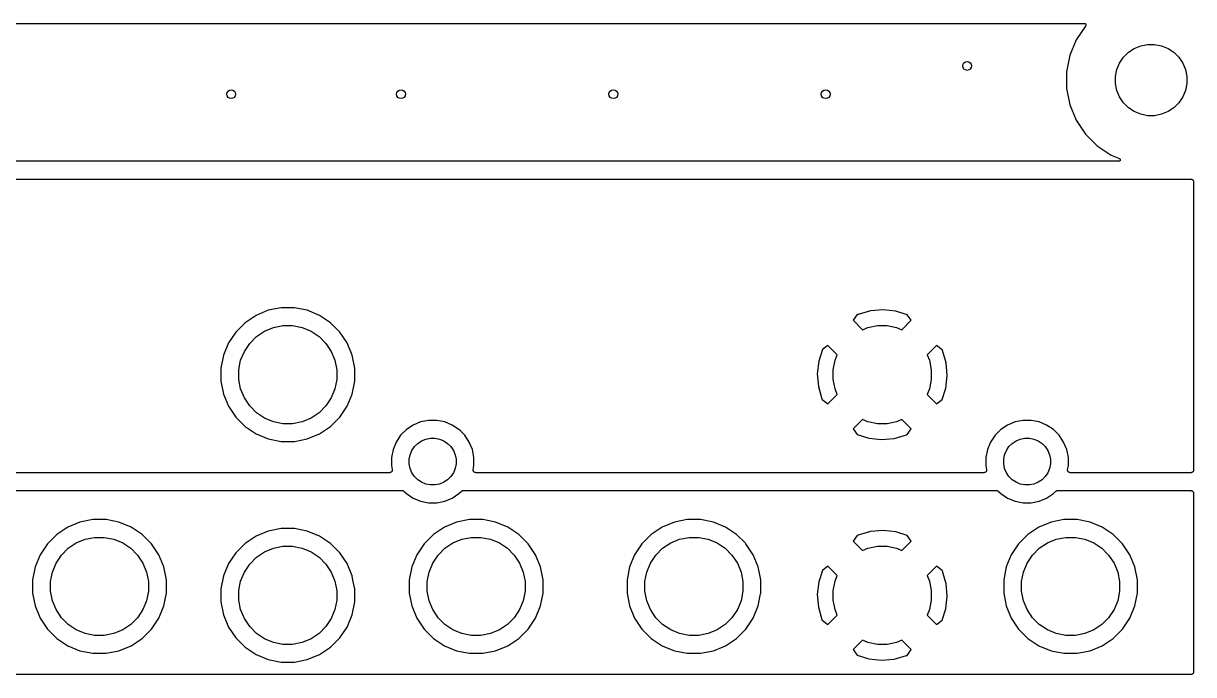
# Model space of a CAD drawing. Extents: x 1 to 139, y -76 to -1.
# Drawn here: x 85.9 to 138.4, y -29.8 to -0.6 of the extents above; entities that cross this region are included whole.
import ezdxf

# ---------------------------------------------------------------- set-up
doc = ezdxf.new("R2010")
doc.units = 0
doc.header["$MEASUREMENT"] = 0
doc.layers.add('BLACK', color=7, linetype='CONTINUOUS')

msp = doc.modelspace()

# ---------------------------------------------------------------- linework, layer by layer
at = {"layer": 'BLACK', "linetype": 'CONTINUOUS'}
for p, q in [((6.16231, -0.635), (133.538, -0.635)), ((133.573, -0.75264), (133.157, -1.37503)), ((133.538, -0.635), (133.538, -0.635)), ((133.538, -0.635), (133.538, -0.635)), ((133.538, -0.635), (133.538, -0.63501)), ((133.538, -0.63501), (133.539, -0.63501)), ((133.539, -0.63501), (133.545, -0.63567)), ((133.545, -0.63567), (133.551, -0.63634)), ((133.551, -0.63634), (133.551, -0.63638)), ((133.551, -0.63638), (133.551, -0.63639)), ((133.551, -0.63639), (133.557, -0.6382)), ((133.557, -0.6382), (133.562, -0.64005)), ((133.562, -0.64005), (133.563, -0.6401)), ((133.563, -0.6401), (133.563, -0.64014)), ((133.563, -0.64014), (133.568, -0.64306)), ((133.568, -0.64306), (133.573, -0.64598)), ((133.573, -0.64598), (133.573, -0.64605)), ((133.573, -0.64605), (133.574, -0.64611)), ((133.583, -0.7434), (133.573, -0.75264)), ((133.574, -0.64611), (133.578, -0.65005)), ((133.578, -0.65005), (133.583, -0.65391)), ((133.583, -0.65391), (133.583, -0.654)), ((133.583, -0.654), (133.583, -0.65407)), ((133.583, -0.65407), (133.587, -0.65885)), ((133.586, -0.73871), (133.583, -0.7434)), ((133.59, -0.73401), (133.586, -0.73871)), ((133.587, -0.65885), (133.591, -0.66354)), ((133.593, -0.72834), (133.59, -0.73382)), ((133.59, -0.73382), (133.59, -0.73391)), ((133.59, -0.73391), (133.59, -0.73401)), ((133.591, -0.66354), (133.591, -0.66364)), ((133.591, -0.66364), (133.591, -0.66373)), ((133.591, -0.66373), (133.594, -0.66921)), ((133.596, -0.72311), (133.593, -0.72834)), ((133.594, -0.66921), (133.596, -0.67451)), ((133.596, -0.67451), (133.597, -0.67461)), ((133.598, -0.71702), (133.596, -0.7229)), ((133.596, -0.7229), (133.596, -0.723)), ((133.596, -0.723), (133.596, -0.72311)), ((133.597, -0.67461), (133.597, -0.67471)), ((133.597, -0.67471), (133.598, -0.68055)), ((133.598, -0.68055), (133.6, -0.68638)), ((133.6, -0.71127), (133.598, -0.71702)), ((133.6, -0.68638), (133.6, -0.6865)), ((133.6, -0.6865), (133.6, -0.6866)), ((133.6, -0.6866), (133.601, -0.69243)), ((133.601, -0.70489), (133.6, -0.71105)), ((133.6, -0.71105), (133.6, -0.71116)), ((133.6, -0.71116), (133.6, -0.71127)), ((133.601, -0.69243), (133.601, -0.69872)), ((133.601, -0.69872), (133.601, -0.69884)), ((133.601, -0.69884), (133.601, -0.69894)), ((133.601, -0.69894), (133.601, -0.70489)), ((133.157, -1.37503), (132.871, -2.06658)), ((136.058, -1.63649), (136.367, -1.575)), ((136.367, -1.575), (136.683, -1.575)), ((136.683, -1.575), (136.992, -1.63649)), ((132.871, -2.06658), (132.725, -2.80073)), ((135.282, -2.15506), (135.505, -1.9322)), ((135.505, -1.9322), (135.767, -1.7571)), ((135.767, -1.7571), (136.058, -1.63649)), ((136.992, -1.63649), (137.283, -1.7571)), ((137.283, -1.7571), (137.545, -1.9322)), ((137.545, -1.9322), (137.768, -2.15506)), ((134.986, -2.7083), (135.107, -2.41712)), ((135.107, -2.41712), (135.282, -2.15506)), ((137.768, -2.15506), (137.943, -2.41712)), ((137.943, -2.41712), (138.064, -2.7083)), ((132.725, -2.80073), (132.725, -3.54927)), ((134.925, -3.01741), (134.986, -2.7083)), ((134.925, -3.33259), (134.925, -3.01741)), ((138.064, -2.7083), (138.125, -3.01741)), ((138.125, -3.01741), (138.125, -3.33259)), ((132.725, -3.54927), (132.871, -4.28342)), ((134.986, -3.6417), (134.925, -3.33259)), ((135.107, -3.93288), (134.986, -3.6417)), ((138.064, -3.6417), (137.943, -3.93288)), ((138.125, -3.33259), (138.064, -3.6417)), ((135.282, -4.19494), (135.107, -3.93288)), ((135.505, -4.4178), (135.282, -4.19494)), ((137.768, -4.19494), (137.545, -4.4178)), ((137.943, -3.93288), (137.768, -4.19494)), ((132.871, -4.28342), (133.157, -4.97497)), ((135.767, -4.5929), (135.505, -4.4178)), ((136.058, -4.71351), (135.767, -4.5929)), ((136.367, -4.775), (136.058, -4.71351)), ((136.992, -4.71351), (136.683, -4.775)), ((137.283, -4.5929), (136.992, -4.71351)), ((137.545, -4.4178), (137.283, -4.5929)), ((133.157, -4.97497), (133.573, -5.59736)), ((136.683, -4.775), (136.367, -4.775)), ((133.573, -5.59736), (134.103, -6.12665)), ((134.103, -6.12665), (134.725, -6.54252)), ((135.076, -6.82), (24.1331, -6.82)), ((134.725, -6.54252), (135.1, -6.69783)), ((135.082, -6.81939), (135.076, -6.82)), ((135.088, -6.81881), (135.082, -6.81939)), ((135.094, -6.81695), (135.088, -6.81879)), ((135.088, -6.81879), (135.088, -6.8188)), ((135.088, -6.8188), (135.088, -6.81881)), ((135.1, -6.81525), (135.094, -6.81695)), ((135.1, -6.69783), (135.101, -6.69813)), ((135.105, -6.81238), (135.1, -6.81521)), ((135.1, -6.81521), (135.1, -6.81523)), ((135.1, -6.81523), (135.1, -6.81525)), ((135.101, -6.69813), (135.101, -6.69813)), ((135.101, -6.69813), (135.101, -6.69814)), ((135.101, -6.69814), (135.101, -6.69818)), ((135.101, -6.69818), (135.106, -6.7012)), ((135.111, -6.80945), (135.105, -6.81238)), ((135.106, -6.7012), (135.112, -6.7041)), ((135.115, -6.80569), (135.111, -6.80939)), ((135.111, -6.80939), (135.111, -6.80941)), ((135.111, -6.80941), (135.111, -6.80945)), ((135.112, -6.7041), (135.112, -6.70414)), ((135.112, -6.70414), (135.112, -6.70417)), ((135.112, -6.70417), (135.116, -6.708)), ((135.12, -6.80164), (135.115, -6.80569)), ((135.116, -6.708), (135.121, -6.71207)), ((135.124, -6.79683), (135.12, -6.80156)), ((135.12, -6.80156), (135.12, -6.80159)), ((135.12, -6.80159), (135.12, -6.80164)), ((135.121, -6.71207), (135.121, -6.71212)), ((135.121, -6.71212), (135.121, -6.71215)), ((135.121, -6.71215), (135.125, -6.71669)), ((135.128, -6.7921), (135.124, -6.79683)), ((135.125, -6.71669), (135.129, -6.72173)), ((135.131, -6.78651), (135.128, -6.79201)), ((135.128, -6.79201), (135.128, -6.79205)), ((135.128, -6.79205), (135.128, -6.7921)), ((135.129, -6.72173), (135.129, -6.72178)), ((135.129, -6.72178), (135.129, -6.72182)), ((135.129, -6.72182), (135.132, -6.72733)), ((135.134, -6.78121), (135.131, -6.78651)), ((135.132, -6.72733), (135.135, -6.73271)), ((135.136, -6.77525), (135.134, -6.78111)), ((135.134, -6.78111), (135.134, -6.78116)), ((135.134, -6.78116), (135.134, -6.78121)), ((135.135, -6.73271), (135.135, -6.73276)), ((135.135, -6.73276), (135.135, -6.73281)), ((135.135, -6.73281), (135.136, -6.73912)), ((135.136, -6.73912), (135.138, -6.7446)), ((135.138, -6.76938), (135.136, -6.77525)), ((135.138, -6.7446), (135.138, -6.74465)), ((135.138, -6.74465), (135.138, -6.74471)), ((135.138, -6.74471), (135.139, -6.75141)), ((135.139, -6.75705), (135.138, -6.76352)), ((135.138, -6.76352), (135.138, -6.76927)), ((135.138, -6.76927), (135.138, -6.76932)), ((135.138, -6.76932), (135.138, -6.76938)), ((135.139, -6.75141), (135.139, -6.75694)), ((135.139, -6.75694), (135.139, -6.75699)), ((135.139, -6.75699), (135.139, -6.75705)), ((24.257, -7.62), (138.303, -7.62)), ((138.303, -7.62), (138.304, -7.62001)), ((138.304, -7.62001), (138.304, -7.62)), ((138.304, -7.62), (138.304, -7.62001)), ((138.304, -7.62001), (138.305, -7.62001)), ((138.305, -7.62001), (138.317, -7.62135)), ((138.317, -7.62135), (138.329, -7.62259)), ((138.329, -7.62259), (138.329, -7.62272)), ((138.329, -7.62272), (138.329, -7.62277)), ((138.329, -7.62277), (138.341, -7.62639)), ((138.341, -7.62639), (138.352, -7.62992)), ((138.352, -7.62992), (138.353, -7.63013)), ((138.353, -7.63013), (138.353, -7.63027)), ((138.353, -7.63027), (138.363, -7.63602)), ((138.363, -7.63602), (138.374, -7.64171)), ((138.374, -7.64171), (138.374, -7.642)), ((138.374, -7.642), (138.375, -7.64221)), ((138.375, -7.64221), (138.384, -7.64988)), ((138.384, -7.64988), (138.393, -7.65751)), ((138.393, -7.65751), (138.393, -7.65786)), ((138.393, -7.65786), (138.394, -7.65814)), ((138.394, -7.65814), (138.401, -7.66745)), ((138.401, -7.66745), (138.409, -7.67672)), ((138.409, -7.67672), (138.409, -7.67711)), ((138.409, -7.67711), (138.409, -7.67746)), ((138.409, -7.67746), (138.415, -7.68805)), ((138.415, -7.68805), (138.42, -7.6986)), ((138.42, -7.6986), (138.421, -7.69903)), ((138.421, -7.69903), (138.421, -7.69942)), ((138.421, -7.69942), (138.424, -7.71086)), ((138.424, -7.71086), (138.428, -7.72233)), ((138.428, -7.72233), (138.428, -7.72278)), ((138.428, -7.72278), (138.428, -7.7232)), ((138.428, -7.7232), (138.429, -7.73509)), ((138.429, -7.73509), (138.43, -7.747)), ((138.43, -7.747), (138.43, -20.663)), ((96.9149, -13.5053), (96.369, -13.7314)), ((97.4945, -13.39), (96.9149, -13.5053)), ((98.0855, -13.39), (97.4945, -13.39)), ((98.6651, -13.5053), (98.0855, -13.39)), ((99.211, -13.7314), (98.6651, -13.5053)), ((123.927, -13.5251), (123.373, -13.6856)), ((124.496, -13.4762), (123.927, -13.5251)), ((125.064, -13.5393), (124.496, -13.4762)), ((125.581, -13.7032), (125.064, -13.5393)), ((95.8776, -14.0597), (95.4597, -14.4776)), ((96.369, -13.7314), (95.8776, -14.0597)), ((99.7024, -14.0597), (99.211, -13.7314)), ((100.12, -14.4776), (99.7024, -14.0597)), ((123.342, -13.6984), (123.155, -13.954)), ((123.155, -13.954), (123.576, -14.3748)), ((123.373, -13.6856), (123.342, -13.6984)), ((125.344, -14.3748), (125.765, -13.954)), ((125.765, -13.954), (125.581, -13.7032)), ((95.4597, -14.4776), (95.1314, -14.969)), ((96.0811, -14.9876), (96.3876, -14.6811)), ((96.3876, -14.6811), (96.7479, -14.4404)), ((96.7479, -14.4404), (97.1483, -14.2745)), ((97.1483, -14.2745), (97.5733, -14.19)), ((97.5733, -14.19), (98.0067, -14.19)), ((98.0067, -14.19), (98.4317, -14.2745)), ((98.4317, -14.2745), (98.8321, -14.4404)), ((98.8321, -14.4404), (99.1924, -14.6811)), ((99.1924, -14.6811), (99.4989, -14.9876)), ((100.449, -14.969), (100.12, -14.4776)), ((123.576, -14.3748), (123.818, -14.2745)), ((123.818, -14.2745), (124.243, -14.19)), ((124.243, -14.19), (124.677, -14.19)), ((124.677, -14.19), (125.102, -14.2745)), ((125.102, -14.2745), (125.344, -14.3748)), ((95.1314, -14.969), (94.9053, -15.5149)), ((95.8404, -15.3479), (96.0811, -14.9876)), ((99.4989, -14.9876), (99.7396, -15.3479)), ((100.675, -15.5149), (100.449, -14.969)), ((122.024, -15.0854), (121.773, -15.2689)), ((122.445, -15.5062), (122.024, -15.0854)), ((126.896, -15.0854), (126.475, -15.5062)), ((127.152, -15.2724), (126.896, -15.0854)), ((94.9053, -15.5149), (94.79, -16.0945)), ((95.59, -16.1733), (95.6745, -15.7483)), ((95.6745, -15.7483), (95.8404, -15.3479)), ((99.7396, -15.3479), (99.9055, -15.7483)), ((99.9055, -15.7483), (99.99, -16.1733)), ((100.79, -16.0945), (100.675, -15.5149)), ((121.773, -15.2689), (121.609, -15.7858)), ((122.26, -16.1733), (122.345, -15.7483)), ((122.345, -15.7483), (122.445, -15.5062)), ((126.475, -15.5062), (126.575, -15.7483)), ((126.575, -15.7483), (126.66, -16.1733)), ((127.164, -15.3034), (127.152, -15.2724)), ((127.325, -15.8573), (127.164, -15.3034)), ((94.79, -16.0945), (94.79, -16.6855)), ((95.59, -16.6067), (95.59, -16.1733)), ((99.99, -16.1733), (99.99, -16.6067)), ((100.79, -16.6855), (100.79, -16.0945)), ((121.609, -15.7858), (121.546, -16.3535)), ((122.26, -16.6067), (122.26, -16.1733)), ((126.66, -16.1733), (126.66, -16.6067)), ((127.374, -16.4265), (127.325, -15.8573)), ((94.79, -16.6855), (94.9053, -17.2651)), ((95.6745, -17.0317), (95.59, -16.6067)), ((99.99, -16.6067), (99.9055, -17.0317)), ((100.675, -17.2651), (100.79, -16.6855)), ((121.546, -16.3535), (121.595, -16.9227)), ((122.345, -17.0317), (122.26, -16.6067)), ((126.66, -16.6067), (126.575, -17.0317)), ((127.311, -16.9942), (127.374, -16.4265)), ((94.9053, -17.2651), (95.1314, -17.811)), ((95.8404, -17.4321), (95.6745, -17.0317)), ((99.9055, -17.0317), (99.7396, -17.4321)), ((100.449, -17.811), (100.675, -17.2651)), ((121.595, -16.9227), (121.756, -17.4766)), ((122.024, -17.6946), (122.445, -17.2738)), ((122.445, -17.2738), (122.345, -17.0317)), ((126.575, -17.0317), (126.475, -17.2738)), ((126.475, -17.2738), (126.896, -17.6946)), ((127.147, -17.5111), (127.311, -16.9942)), ((95.1314, -17.811), (95.4597, -18.3024)), ((96.0811, -17.7924), (95.8404, -17.4321)), ((96.3876, -18.0989), (96.0811, -17.7924)), ((99.4989, -17.7924), (99.1924, -18.0989)), ((99.7396, -17.4321), (99.4989, -17.7924)), ((100.12, -18.3024), (100.449, -17.811)), ((121.756, -17.4766), (121.768, -17.5076)), ((121.768, -17.5076), (122.024, -17.6946)), ((126.896, -17.6946), (127.147, -17.5111)), ((95.4597, -18.3024), (95.8776, -18.7203)), ((96.7479, -18.3396), (96.3876, -18.0989)), ((97.1483, -18.5055), (96.7479, -18.3396)), ((98.8321, -18.3396), (98.4317, -18.5055)), ((99.1924, -18.0989), (98.8321, -18.3396)), ((99.7024, -18.7203), (100.12, -18.3024)), ((95.8776, -18.7203), (96.369, -19.0486)), ((97.5733, -18.59), (97.1483, -18.5055)), ((98.0067, -18.59), (97.5733, -18.59)), ((98.4317, -18.5055), (98.0067, -18.59)), ((99.211, -19.0486), (99.7024, -18.7203)), ((103.111, -18.853), (102.853, -19.1107)), ((103.414, -18.6506), (103.111, -18.853)), ((103.75, -18.5111), (103.414, -18.6506)), ((104.108, -18.44), (103.75, -18.5111)), ((104.472, -18.44), (104.108, -18.44)), ((104.83, -18.5111), (104.472, -18.44)), ((105.166, -18.6506), (104.83, -18.5111)), ((105.469, -18.853), (105.166, -18.6506)), ((105.519, -18.9029), (105.469, -18.853)), ((123.576, -18.4052), (123.155, -18.826)), ((123.155, -18.826), (123.339, -19.0768)), ((123.818, -18.5055), (123.576, -18.4052)), ((124.243, -18.59), (123.818, -18.5055)), ((124.677, -18.59), (124.243, -18.59)), ((125.102, -18.5055), (124.677, -18.59)), ((125.344, -18.4052), (125.102, -18.5055)), ((125.765, -18.826), (125.344, -18.4052)), ((125.578, -19.0816), (125.765, -18.826)), ((129.781, -18.853), (129.523, -19.1107)), ((130.084, -18.6506), (129.781, -18.853)), ((130.42, -18.5111), (130.084, -18.6506)), ((130.778, -18.44), (130.42, -18.5111)), ((131.142, -18.44), (130.778, -18.44)), ((131.5, -18.5111), (131.142, -18.44)), ((131.836, -18.6506), (131.5, -18.5111)), ((132.139, -18.853), (131.836, -18.6506)), ((132.397, -19.1107), (132.139, -18.853)), ((96.369, -19.0486), (96.9149, -19.2747)), ((96.9149, -19.2747), (97.4945, -19.39)), ((97.4945, -19.39), (98.0855, -19.39)), ((98.0855, -19.39), (98.6651, -19.2747)), ((98.6651, -19.2747), (99.211, -19.0486)), ((102.651, -19.4137), (102.511, -19.7504)), ((102.853, -19.1107), (102.651, -19.4137)), ((103.621, -19.4744), (103.793, -19.3595)), ((103.793, -19.3595), (103.984, -19.2803)), ((103.984, -19.2803), (104.187, -19.24)), ((104.187, -19.24), (104.393, -19.24)), ((104.393, -19.24), (104.596, -19.2803)), ((104.596, -19.2803), (104.787, -19.3595)), ((104.787, -19.3595), (104.959, -19.4744)), ((105.519, -18.903), (105.519, -18.9029)), ((105.727, -19.1107), (105.519, -18.903)), ((105.929, -19.4137), (105.727, -19.1107)), ((106.069, -19.7504), (105.929, -19.4137)), ((123.339, -19.0768), (123.856, -19.2407)), ((123.856, -19.2407), (124.424, -19.3038)), ((124.424, -19.3038), (124.993, -19.2549)), ((124.993, -19.2549), (125.547, -19.0944)), ((125.547, -19.0944), (125.578, -19.0816)), ((129.321, -19.4137), (129.181, -19.7504)), ((129.523, -19.1107), (129.321, -19.4137)), ((130.291, -19.4744), (130.463, -19.3595)), ((130.463, -19.3595), (130.654, -19.2803)), ((130.654, -19.2803), (130.857, -19.24)), ((130.857, -19.24), (131.063, -19.24)), ((131.063, -19.24), (131.266, -19.2803)), ((131.266, -19.2803), (131.457, -19.3595)), ((131.457, -19.3595), (131.629, -19.4744)), ((132.599, -19.4137), (132.397, -19.1107)), ((132.739, -19.7504), (132.599, -19.4137)), ((102.511, -19.7504), (102.44, -20.1078)), ((103.28, -19.9837), (103.36, -19.7926)), ((103.36, -19.7926), (103.474, -19.6207)), ((103.474, -19.6207), (103.621, -19.4744)), ((104.959, -19.4744), (105.106, -19.6207)), ((105.106, -19.6207), (105.22, -19.7926)), ((105.22, -19.7926), (105.3, -19.9837)), ((106.14, -20.1078), (106.069, -19.7504)), ((129.181, -19.7504), (129.11, -20.1078)), ((129.95, -19.9837), (130.03, -19.7926)), ((130.03, -19.7926), (130.144, -19.6207)), ((130.144, -19.6207), (130.291, -19.4744)), ((131.629, -19.4744), (131.776, -19.6207)), ((131.776, -19.6207), (131.89, -19.7926)), ((131.89, -19.7926), (131.97, -19.9837)), ((132.81, -20.1078), (132.739, -19.7504)), ((102.44, -20.1078), (102.44, -20.4722)), ((102.44, -20.4722), (102.473, -20.6382)), ((103.24, -20.1866), (103.28, -19.9837)), ((103.24, -20.3934), (103.24, -20.1866)), ((103.28, -20.5963), (103.24, -20.3934)), ((105.3, -19.9837), (105.34, -20.1866)), ((105.34, -20.3934), (105.3, -20.5963)), ((105.34, -20.1866), (105.34, -20.3934)), ((106.107, -20.6382), (106.14, -20.4722)), ((106.14, -20.4722), (106.14, -20.1078)), ((129.11, -20.1078), (129.11, -20.4722)), ((129.11, -20.4722), (129.143, -20.6382)), ((129.91, -20.1866), (129.95, -19.9837)), ((129.91, -20.3934), (129.91, -20.1866)), ((129.95, -20.5963), (129.91, -20.3934)), ((131.97, -19.9837), (132.01, -20.1866)), ((132.01, -20.3934), (131.97, -20.5963)), ((132.01, -20.1866), (132.01, -20.3934)), ((132.777, -20.6382), (132.81, -20.4722)), ((132.81, -20.4722), (132.81, -20.1078)), ((102.348, -20.79), (79.5615, -20.79)), ((102.36, -20.7888), (102.348, -20.79)), ((102.372, -20.7877), (102.36, -20.7888)), ((102.373, -20.7876), (102.372, -20.7877)), ((102.385, -20.7841), (102.373, -20.7876)), ((102.373, -20.7876), (102.373, -20.7876)), ((102.396, -20.7807), (102.385, -20.7841)), ((102.397, -20.7804), (102.396, -20.7805)), ((102.396, -20.7805), (102.396, -20.7807)), ((102.408, -20.7747), (102.397, -20.7804)), ((102.418, -20.7692), (102.408, -20.7747)), ((102.419, -20.7688), (102.418, -20.769)), ((102.418, -20.769), (102.418, -20.7692)), ((102.428, -20.7612), (102.419, -20.7688)), ((102.437, -20.7537), (102.428, -20.7612)), ((102.438, -20.7534), (102.437, -20.7537)), ((102.446, -20.7439), (102.438, -20.7531)), ((102.438, -20.7531), (102.438, -20.7534)), ((102.453, -20.7347), (102.446, -20.7439)), ((102.454, -20.7343), (102.453, -20.7347)), ((102.459, -20.7235), (102.454, -20.734)), ((102.454, -20.734), (102.454, -20.7343)), ((102.465, -20.7129), (102.459, -20.7235)), ((102.466, -20.7122), (102.465, -20.7126)), ((102.465, -20.7126), (102.465, -20.7129)), ((102.469, -20.7008), (102.466, -20.7122)), ((102.473, -20.6893), (102.469, -20.7008)), ((102.473, -20.6382), (102.473, -20.6392)), ((102.473, -20.6392), (102.473, -20.6392)), ((102.473, -20.6392), (102.473, -20.6392)), ((102.473, -20.6392), (102.473, -20.64)), ((102.473, -20.64), (102.474, -20.652)), ((102.474, -20.6766), (102.473, -20.6885)), ((102.473, -20.6885), (102.473, -20.6889)), ((102.473, -20.6889), (102.473, -20.6893)), ((102.474, -20.652), (102.475, -20.6639)), ((102.475, -20.6647), (102.474, -20.6766)), ((102.475, -20.6639), (102.475, -20.6643)), ((102.475, -20.6643), (102.475, -20.6647)), ((103.36, -20.7874), (103.28, -20.5963)), ((103.474, -20.9593), (103.36, -20.7874)), ((103.621, -21.1056), (103.474, -20.9593)), ((105.106, -20.9593), (104.959, -21.1056)), ((105.22, -20.7874), (105.106, -20.9593)), ((105.3, -20.5963), (105.22, -20.7874)), ((106.105, -20.6621), (106.106, -20.6502)), ((106.105, -20.6625), (106.105, -20.6621)), ((106.105, -20.6629), (106.105, -20.6625)), ((106.106, -20.6749), (106.105, -20.6629)), ((106.106, -20.6502), (106.107, -20.6382)), ((106.107, -20.6868), (106.106, -20.6749)), ((106.107, -20.6872), (106.107, -20.6868)), ((106.107, -20.6876), (106.107, -20.6872)), ((106.11, -20.6992), (106.107, -20.6876)), ((106.114, -20.7106), (106.11, -20.6992)), ((106.114, -20.7109), (106.114, -20.7106)), ((106.114, -20.7113), (106.114, -20.7109)), ((106.12, -20.7219), (106.114, -20.7113)), ((106.125, -20.7325), (106.12, -20.7219)), ((106.126, -20.7328), (106.125, -20.7325)), ((106.126, -20.7332), (106.126, -20.7328)), ((106.133, -20.7425), (106.126, -20.7332)), ((106.141, -20.7519), (106.133, -20.7425)), ((106.141, -20.7521), (106.141, -20.7519)), ((106.141, -20.7524), (106.141, -20.7521)), ((106.151, -20.7601), (106.141, -20.7524)), ((106.16, -20.7678), (106.151, -20.7601)), ((106.16, -20.768), (106.16, -20.7678)), ((106.16, -20.7682), (106.16, -20.768)), ((106.171, -20.7739), (106.16, -20.7682)), ((106.182, -20.7797), (106.171, -20.7739)), ((106.182, -20.7798), (106.182, -20.7797)), ((106.182, -20.78), (106.182, -20.7798)), ((106.194, -20.7836), (106.182, -20.78)), ((106.205, -20.7872), (106.194, -20.7836)), ((106.206, -20.7873), (106.205, -20.7872)), ((106.206, -20.7874), (106.206, -20.7873)), ((106.218, -20.7886), (106.206, -20.7874)), ((106.23, -20.79), (106.218, -20.7886)), ((106.231, -20.79), (106.23, -20.79)), ((106.232, -20.79), (106.231, -20.79)), ((106.231, -20.79), (106.231, -20.79)), ((106.231, -20.79), (106.231, -20.79)), ((129.018, -20.79), (106.232, -20.79)), ((129.03, -20.7888), (129.018, -20.79)), ((129.042, -20.7877), (129.03, -20.7888)), ((129.043, -20.7876), (129.042, -20.7877)), ((129.055, -20.7841), (129.043, -20.7876)), ((129.043, -20.7876), (129.043, -20.7876)), ((129.066, -20.7807), (129.055, -20.7841)), ((129.067, -20.7804), (129.066, -20.7805)), ((129.066, -20.7805), (129.066, -20.7807)), ((129.078, -20.7747), (129.067, -20.7804)), ((129.088, -20.7692), (129.078, -20.7747)), ((129.089, -20.7688), (129.088, -20.769)), ((129.088, -20.769), (129.088, -20.7692)), ((129.098, -20.7612), (129.089, -20.7688)), ((129.107, -20.7537), (129.098, -20.7612)), ((129.108, -20.7534), (129.107, -20.7537)), ((129.116, -20.7439), (129.108, -20.7531)), ((129.108, -20.7531), (129.108, -20.7534)), ((129.123, -20.7347), (129.116, -20.7439)), ((129.124, -20.7343), (129.123, -20.7347)), ((129.129, -20.7235), (129.124, -20.734)), ((129.124, -20.734), (129.124, -20.7343)), ((129.135, -20.7129), (129.129, -20.7235)), ((129.136, -20.7122), (129.135, -20.7126)), ((129.135, -20.7126), (129.135, -20.7129)), ((129.139, -20.7008), (129.136, -20.7122)), ((129.143, -20.6893), (129.139, -20.7008)), ((129.143, -20.6382), (129.143, -20.6392)), ((129.143, -20.6392), (129.143, -20.6392)), ((129.143, -20.6392), (129.143, -20.6392)), ((129.143, -20.6392), (129.143, -20.64)), ((129.143, -20.64), (129.144, -20.652)), ((129.144, -20.6766), (129.143, -20.6885)), ((129.143, -20.6885), (129.143, -20.6889)), ((129.143, -20.6889), (129.143, -20.6893)), ((129.144, -20.652), (129.145, -20.6639)), ((129.145, -20.6647), (129.144, -20.6766)), ((129.145, -20.6639), (129.145, -20.6643)), ((129.145, -20.6643), (129.145, -20.6647)), ((130.03, -20.7874), (129.95, -20.5963)), ((130.144, -20.9593), (130.03, -20.7874)), ((130.291, -21.1056), (130.144, -20.9593)), ((131.776, -20.9593), (131.629, -21.1056)), ((131.89, -20.7874), (131.776, -20.9593)), ((131.97, -20.5963), (131.89, -20.7874)), ((132.775, -20.6621), (132.776, -20.6502)), ((132.775, -20.6625), (132.775, -20.6621)), ((132.775, -20.6629), (132.775, -20.6625)), ((132.776, -20.6749), (132.775, -20.6629)), ((132.776, -20.6502), (132.777, -20.6382)), ((132.777, -20.6868), (132.776, -20.6749)), ((132.777, -20.6872), (132.777, -20.6868)), ((132.777, -20.6876), (132.777, -20.6872)), ((132.78, -20.6992), (132.777, -20.6876)), ((132.784, -20.7106), (132.78, -20.6992)), ((132.784, -20.7109), (132.784, -20.7106)), ((132.784, -20.7113), (132.784, -20.7109)), ((132.79, -20.7219), (132.784, -20.7113)), ((132.795, -20.7325), (132.79, -20.7219)), ((132.796, -20.7328), (132.795, -20.7325)), ((132.796, -20.7332), (132.796, -20.7328)), ((132.803, -20.7425), (132.796, -20.7332)), ((132.811, -20.7519), (132.803, -20.7425)), ((132.811, -20.7521), (132.811, -20.7519)), ((132.811, -20.7524), (132.811, -20.7521)), ((132.821, -20.7601), (132.811, -20.7524)), ((132.83, -20.7678), (132.821, -20.7601)), ((132.83, -20.768), (132.83, -20.7678)), ((132.83, -20.7682), (132.83, -20.768)), ((132.841, -20.7739), (132.83, -20.7682)), ((132.852, -20.7797), (132.841, -20.7739)), ((132.852, -20.7798), (132.852, -20.7797)), ((132.852, -20.78), (132.852, -20.7798)), ((132.864, -20.7836), (132.852, -20.78)), ((132.875, -20.7872), (132.864, -20.7836)), ((132.876, -20.7873), (132.875, -20.7872)), ((132.876, -20.7874), (132.876, -20.7873)), ((132.888, -20.7886), (132.876, -20.7874)), ((132.9, -20.79), (132.888, -20.7886)), ((132.901, -20.79), (132.9, -20.79)), ((132.902, -20.79), (132.901, -20.79)), ((132.901, -20.79), (132.901, -20.79)), ((132.901, -20.79), (132.901, -20.79)), ((138.303, -20.79), (132.902, -20.79)), ((138.315, -20.7888), (138.303, -20.79)), ((138.327, -20.7877), (138.315, -20.7888)), ((138.328, -20.7876), (138.327, -20.7876)), ((138.327, -20.7876), (138.327, -20.7877)), ((138.339, -20.7841), (138.328, -20.7876)), ((138.351, -20.7808), (138.339, -20.7841)), ((138.362, -20.7748), (138.351, -20.7804)), ((138.351, -20.7804), (138.351, -20.7805)), ((138.351, -20.7805), (138.351, -20.7808)), ((138.373, -20.7693), (138.362, -20.7748)), ((138.383, -20.7612), (138.373, -20.7688)), ((138.373, -20.7688), (138.373, -20.769)), ((138.373, -20.769), (138.373, -20.7693)), ((138.392, -20.7537), (138.383, -20.7612)), ((138.4, -20.7439), (138.392, -20.7531)), ((138.392, -20.7531), (138.392, -20.7534)), ((138.392, -20.7534), (138.392, -20.7537)), ((138.408, -20.7348), (138.4, -20.7439)), ((138.414, -20.7235), (138.408, -20.734)), ((138.408, -20.734), (138.408, -20.7344)), ((138.408, -20.7344), (138.408, -20.7348)), ((138.42, -20.713), (138.414, -20.7235)), ((138.424, -20.7008), (138.42, -20.7122)), ((138.42, -20.7122), (138.42, -20.7126)), ((138.42, -20.7126), (138.42, -20.713)), ((138.427, -20.6894), (138.424, -20.7008)), ((138.429, -20.6767), (138.427, -20.6885)), ((138.427, -20.6885), (138.427, -20.689)), ((138.427, -20.689), (138.427, -20.6894)), ((138.43, -20.6648), (138.429, -20.6767)), ((138.43, -20.663), (138.43, -20.6639)), ((138.43, -20.6639), (138.43, -20.6639)), ((138.43, -20.6639), (138.43, -20.6639)), ((138.43, -20.6639), (138.43, -20.6648)), ((103.793, -21.2205), (103.621, -21.1056)), ((103.984, -21.2996), (103.793, -21.2205)), ((104.187, -21.34), (103.984, -21.2996)), ((104.393, -21.34), (104.187, -21.34)), ((104.596, -21.2996), (104.393, -21.34)), ((104.787, -21.2205), (104.596, -21.2996)), ((104.959, -21.1056), (104.787, -21.2205)), ((130.463, -21.2205), (130.291, -21.1056)), ((130.654, -21.2996), (130.463, -21.2205)), ((130.857, -21.34), (130.654, -21.2996)), ((131.063, -21.34), (130.857, -21.34)), ((131.266, -21.2996), (131.063, -21.34)), ((131.457, -21.2205), (131.266, -21.2996)), ((131.629, -21.1056), (131.457, -21.2205)), ((78.9889, -21.59), (102.921, -21.59)), ((102.921, -21.59), (102.922, -21.59)), ((102.922, -21.59), (102.922, -21.59)), ((102.922, -21.59), (102.922, -21.59)), ((102.922, -21.59), (102.923, -21.59)), ((102.923, -21.59), (102.935, -21.5913)), ((102.935, -21.5913), (102.946, -21.5925)), ((102.946, -21.5925), (102.947, -21.5927)), ((102.947, -21.5927), (102.948, -21.5928)), ((102.948, -21.5928), (102.959, -21.5963)), ((102.959, -21.5963), (102.97, -21.5998)), ((102.97, -21.5998), (102.97, -21.6001)), ((102.97, -21.6001), (102.971, -21.6003)), ((102.971, -21.6003), (102.981, -21.6059)), ((102.981, -21.6059), (102.992, -21.6115)), ((102.992, -21.6115), (102.992, -21.6119)), ((102.992, -21.6119), (102.993, -21.6122)), ((102.993, -21.6122), (103.002, -21.6197)), ((103.002, -21.6197), (103.011, -21.6272)), ((103.011, -21.6272), (103.111, -21.727)), ((103.111, -21.727), (103.414, -21.9294)), ((103.414, -21.9294), (103.75, -22.0689)), ((104.83, -22.0689), (105.166, -21.9294)), ((105.166, -21.9294), (105.469, -21.727)), ((105.469, -21.727), (105.569, -21.6272)), ((105.569, -21.6269), (105.57, -21.626)), ((105.569, -21.6272), (105.569, -21.6269)), ((105.569, -21.6269), (105.569, -21.6269)), ((105.569, -21.6269), (105.569, -21.6269)), ((105.57, -21.626), (105.58, -21.6186)), ((105.58, -21.6186), (105.589, -21.6112)), ((105.589, -21.6109), (105.59, -21.6105)), ((105.589, -21.6112), (105.589, -21.6109)), ((105.59, -21.6105), (105.6, -21.6051)), ((105.6, -21.6051), (105.611, -21.5996)), ((105.611, -21.5994), (105.612, -21.5991)), ((105.611, -21.5996), (105.611, -21.5994)), ((105.612, -21.5991), (105.623, -21.5958)), ((105.623, -21.5958), (105.634, -21.5924)), ((105.634, -21.5924), (105.635, -21.5924)), ((105.635, -21.5924), (105.636, -21.5922)), ((105.636, -21.5922), (105.647, -21.5911)), ((105.647, -21.5911), (105.659, -21.59)), ((105.659, -21.59), (129.591, -21.59)), ((129.591, -21.59), (129.592, -21.59)), ((129.592, -21.59), (129.592, -21.59)), ((129.592, -21.59), (129.592, -21.59)), ((129.592, -21.59), (129.593, -21.59)), ((129.593, -21.59), (129.605, -21.5913)), ((129.605, -21.5913), (129.616, -21.5925)), ((129.616, -21.5925), (129.617, -21.5927)), ((129.617, -21.5927), (129.618, -21.5928)), ((129.618, -21.5928), (129.629, -21.5963)), ((129.629, -21.5963), (129.64, -21.5998)), ((129.64, -21.5998), (129.64, -21.6001)), ((129.64, -21.6001), (129.641, -21.6003)), ((129.641, -21.6003), (129.651, -21.6059)), ((129.651, -21.6059), (129.662, -21.6115)), ((129.662, -21.6115), (129.662, -21.6119)), ((129.662, -21.6119), (129.663, -21.6122)), ((129.663, -21.6122), (129.672, -21.6197)), ((129.672, -21.6197), (129.681, -21.6272)), ((129.681, -21.6272), (129.781, -21.727)), ((129.781, -21.727), (130.084, -21.9294)), ((130.084, -21.9294), (130.42, -22.0689)), ((131.5, -22.0689), (131.836, -21.9294)), ((131.836, -21.9294), (132.139, -21.727)), ((132.139, -21.727), (132.239, -21.6272)), ((132.239, -21.6269), (132.24, -21.626)), ((132.239, -21.6272), (132.239, -21.6269)), ((132.239, -21.6269), (132.239, -21.6269)), ((132.239, -21.6269), (132.239, -21.6269)), ((132.24, -21.626), (132.25, -21.6186)), ((132.25, -21.6186), (132.259, -21.6112)), ((132.259, -21.6109), (132.26, -21.6105)), ((132.259, -21.6112), (132.259, -21.6109)), ((132.26, -21.6105), (132.27, -21.6051)), ((132.27, -21.6051), (132.281, -21.5996)), ((132.281, -21.5994), (132.282, -21.5991)), ((132.281, -21.5996), (132.281, -21.5994)), ((132.282, -21.5991), (132.293, -21.5958)), ((132.293, -21.5958), (132.304, -21.5924)), ((132.304, -21.5924), (132.305, -21.5924)), ((132.305, -21.5924), (132.306, -21.5922)), ((132.306, -21.5922), (132.317, -21.5911)), ((132.317, -21.5911), (132.329, -21.59)), ((132.329, -21.59), (138.303, -21.59)), ((138.303, -21.59), (138.304, -21.59)), ((138.304, -21.59), (138.304, -21.59)), ((138.304, -21.59), (138.304, -21.59)), ((138.304, -21.59), (138.305, -21.59)), ((138.305, -21.59), (138.317, -21.5913)), ((138.317, -21.5913), (138.329, -21.5926)), ((138.329, -21.5926), (138.329, -21.5927)), ((138.329, -21.5927), (138.329, -21.5928)), ((138.329, -21.5928), (138.341, -21.5964)), ((138.341, -21.5964), (138.352, -21.5999)), ((138.352, -21.5999), (138.353, -21.6001)), ((138.353, -21.6001), (138.353, -21.6003)), ((138.353, -21.6003), (138.363, -21.606)), ((138.363, -21.606), (138.374, -21.6117)), ((138.374, -21.6117), (138.374, -21.612)), ((138.374, -21.612), (138.375, -21.6122)), ((138.375, -21.6122), (138.384, -21.6199)), ((138.384, -21.6199), (138.393, -21.6275)), ((138.393, -21.6275), (138.393, -21.6279)), ((138.393, -21.6279), (138.394, -21.6281)), ((138.394, -21.6281), (138.401, -21.6375)), ((138.401, -21.6375), (138.409, -21.6467)), ((138.409, -21.6467), (138.409, -21.6471)), ((138.409, -21.6471), (138.409, -21.6475)), ((138.409, -21.6475), (138.415, -21.6581)), ((138.415, -21.6581), (138.42, -21.6686)), ((138.42, -21.6686), (138.421, -21.669)), ((138.421, -21.669), (138.421, -21.6694)), ((138.421, -21.6694), (138.424, -21.6809)), ((138.424, -21.6809), (138.428, -21.6923)), ((138.428, -21.6923), (138.428, -21.6928)), ((138.428, -21.6928), (138.428, -21.6932)), ((138.428, -21.6932), (138.429, -21.7051)), ((138.429, -21.7051), (138.43, -21.717)), ((138.43, -21.717), (138.43, -29.718)), ((103.75, -22.0689), (104.108, -22.14)), ((104.108, -22.14), (104.472, -22.14)), ((104.472, -22.14), (104.83, -22.0689)), ((130.42, -22.0689), (130.778, -22.14)), ((130.778, -22.14), (131.142, -22.14)), ((131.142, -22.14), (131.5, -22.0689)), ((88.4649, -23.0053), (87.919, -23.2314)), ((89.0445, -22.89), (88.4649, -23.0053)), ((89.6355, -22.89), (89.0445, -22.89)), ((90.2151, -23.0053), (89.6355, -22.89)), ((90.761, -23.2314), (90.2151, -23.0053)), ((105.365, -23.0053), (104.819, -23.2314)), ((105.945, -22.89), (105.365, -23.0053)), ((106.535, -22.89), (105.945, -22.89)), ((107.115, -23.0053), (106.535, -22.89)), ((107.661, -23.2314), (107.115, -23.0053)), ((115.135, -23.0053), (114.589, -23.2314)), ((115.715, -22.89), (115.135, -23.0053)), ((116.305, -22.89), (115.715, -22.89)), ((116.885, -23.0053), (116.305, -22.89)), ((117.431, -23.2314), (116.885, -23.0053)), ((132.035, -23.0053), (131.489, -23.2314)), ((132.615, -22.89), (132.035, -23.0053)), ((133.205, -22.89), (132.615, -22.89)), ((133.785, -23.0053), (133.205, -22.89)), ((134.331, -23.2314), (133.785, -23.0053)), ((87.4276, -23.5597), (87.0097, -23.9776)), ((87.919, -23.2314), (87.4276, -23.5597)), ((91.2524, -23.5597), (90.761, -23.2314)), ((91.6703, -23.9776), (91.2524, -23.5597)), ((96.9149, -23.4053), (96.369, -23.6314)), ((97.4945, -23.29), (96.9149, -23.4053)), ((98.0855, -23.29), (97.4945, -23.29)), ((98.6651, -23.4053), (98.0855, -23.29)), ((99.211, -23.6314), (98.6651, -23.4053)), ((104.328, -23.5597), (103.91, -23.9776)), ((104.819, -23.2314), (104.328, -23.5597)), ((108.152, -23.5597), (107.661, -23.2314)), ((108.57, -23.9776), (108.152, -23.5597)), ((114.098, -23.5597), (113.68, -23.9776)), ((114.589, -23.2314), (114.098, -23.5597)), ((117.922, -23.5597), (117.431, -23.2314)), ((118.319, -23.9566), (117.922, -23.5597)), ((123.342, -23.5984), (123.155, -23.854)), ((123.373, -23.5856), (123.342, -23.5984)), ((123.927, -23.4251), (123.373, -23.5856)), ((124.496, -23.3762), (123.927, -23.4251)), ((125.064, -23.4393), (124.496, -23.3762)), ((125.581, -23.6032), (125.064, -23.4393)), ((125.765, -23.854), (125.581, -23.6032)), ((130.998, -23.5597), (130.58, -23.9776)), ((131.489, -23.2314), (130.998, -23.5597)), ((134.822, -23.5597), (134.331, -23.2314)), ((135.24, -23.9776), (134.822, -23.5597)), ((87.0097, -23.9776), (86.6814, -24.469)), ((87.9376, -24.1811), (88.2979, -23.9404)), ((88.2979, -23.9404), (88.6983, -23.7745)), ((88.6983, -23.7745), (89.1233, -23.69)), ((89.1233, -23.69), (89.5567, -23.69)), ((89.5567, -23.69), (89.9817, -23.7745)), ((89.9817, -23.7745), (90.3821, -23.9404)), ((90.3821, -23.9404), (90.7424, -24.1811)), ((91.9986, -24.469), (91.6703, -23.9776)), ((95.8776, -23.9597), (95.4597, -24.3776)), ((96.369, -23.6314), (95.8776, -23.9597)), ((97.1483, -24.1745), (97.5733, -24.09)), ((97.5733, -24.09), (98.0067, -24.09)), ((98.0067, -24.09), (98.4317, -24.1745)), ((99.7024, -23.9597), (99.211, -23.6314)), ((100.12, -24.3776), (99.7024, -23.9597)), ((103.91, -23.9776), (103.581, -24.469)), ((104.838, -24.1811), (105.198, -23.9404)), ((105.198, -23.9404), (105.598, -23.7745)), ((105.598, -23.7745), (106.023, -23.69)), ((106.023, -23.69), (106.457, -23.69)), ((106.457, -23.69), (106.882, -23.7745)), ((106.882, -23.7745), (107.282, -23.9404)), ((107.282, -23.9404), (107.642, -24.1811)), ((108.899, -24.469), (108.57, -23.9776)), ((113.68, -23.9776), (113.351, -24.469)), ((114.608, -24.1811), (114.968, -23.9404)), ((114.968, -23.9404), (115.368, -23.7745)), ((115.368, -23.7745), (115.793, -23.69)), ((115.793, -23.69), (116.227, -23.69)), ((116.227, -23.69), (116.652, -23.7745)), ((116.652, -23.7745), (117.052, -23.9404)), ((117.052, -23.9404), (117.412, -24.1811)), ((118.319, -23.9567), (118.319, -23.9566)), ((118.34, -23.9776), (118.319, -23.9567)), ((118.669, -24.469), (118.34, -23.9776)), ((123.155, -23.854), (123.576, -24.2748)), ((123.818, -24.1745), (124.243, -24.09)), ((124.243, -24.09), (124.677, -24.09)), ((124.677, -24.09), (125.102, -24.1745)), ((125.344, -24.2748), (125.765, -23.854)), ((130.58, -23.9776), (130.251, -24.469)), ((131.508, -24.1811), (131.868, -23.9404)), ((131.868, -23.9404), (132.268, -23.7745)), ((132.268, -23.7745), (132.693, -23.69)), ((132.693, -23.69), (133.127, -23.69)), ((133.127, -23.69), (133.552, -23.7745)), ((133.552, -23.7745), (133.952, -23.9404)), ((133.952, -23.9404), (134.312, -24.1811)), ((135.569, -24.469), (135.24, -23.9776)), ((86.6814, -24.469), (86.4553, -25.0149)), ((87.3904, -24.8479), (87.6311, -24.4876)), ((87.6311, -24.4876), (87.9376, -24.1811)), ((90.7424, -24.1811), (91.0489, -24.4876)), ((91.0489, -24.4876), (91.2896, -24.8479)), ((92.2247, -25.0149), (91.9986, -24.469)), ((95.4597, -24.3776), (95.1314, -24.869)), ((96.0811, -24.8876), (96.3876, -24.5811)), ((96.3876, -24.5811), (96.7479, -24.3404)), ((96.7479, -24.3404), (97.1483, -24.1745)), ((98.4317, -24.1745), (98.8321, -24.3404)), ((98.8321, -24.3404), (99.1924, -24.5811)), ((99.1924, -24.5811), (99.4989, -24.8876)), ((100.449, -24.869), (100.12, -24.3776)), ((103.581, -24.469), (103.355, -25.0149)), ((104.29, -24.8479), (104.531, -24.4876)), ((104.531, -24.4876), (104.838, -24.1811)), ((107.642, -24.1811), (107.949, -24.4876)), ((107.949, -24.4876), (108.19, -24.8479)), ((109.125, -25.0149), (108.899, -24.469)), ((113.351, -24.469), (113.125, -25.0149)), ((114.06, -24.8479), (114.301, -24.4876)), ((114.301, -24.4876), (114.608, -24.1811)), ((117.412, -24.1811), (117.719, -24.4876)), ((117.719, -24.4876), (117.96, -24.8479)), ((118.895, -25.0149), (118.669, -24.469)), ((123.576, -24.2748), (123.818, -24.1745)), ((125.102, -24.1745), (125.344, -24.2748)), ((130.251, -24.469), (130.025, -25.0149)), ((130.96, -24.8479), (131.201, -24.4876)), ((131.201, -24.4876), (131.508, -24.1811)), ((134.312, -24.1811), (134.619, -24.4876)), ((134.619, -24.4876), (134.86, -24.8479)), ((135.795, -25.0149), (135.569, -24.469)), ((86.4553, -25.0149), (86.34, -25.5945)), ((87.2245, -25.2483), (87.3904, -24.8479)), ((91.2896, -24.8479), (91.4555, -25.2483)), ((92.34, -25.5945), (92.2247, -25.0149)), ((95.1314, -24.869), (94.9053, -25.4149)), ((95.8404, -25.2479), (96.0811, -24.8876)), ((99.4989, -24.8876), (99.7396, -25.2479)), ((100.675, -25.4149), (100.449, -24.869)), ((103.355, -25.0149), (103.24, -25.5945)), ((104.125, -25.2483), (104.29, -24.8479)), ((108.19, -24.8479), (108.355, -25.2483)), ((109.24, -25.5945), (109.125, -25.0149)), ((113.125, -25.0149), (113.01, -25.5945)), ((113.895, -25.2483), (114.06, -24.8479)), ((117.96, -24.8479), (118.125, -25.2483)), ((119.01, -25.5945), (118.895, -25.0149)), ((121.773, -25.1689), (121.609, -25.6858)), ((122.024, -24.9854), (121.773, -25.1689)), ((122.445, -25.4062), (122.024, -24.9854)), ((126.896, -24.9854), (126.475, -25.4062)), ((127.152, -25.1724), (126.896, -24.9854)), ((127.164, -25.2034), (127.152, -25.1724)), ((130.025, -25.0149), (129.91, -25.5945)), ((130.795, -25.2483), (130.96, -24.8479)), ((134.86, -24.8479), (135.025, -25.2483)), ((135.91, -25.5945), (135.795, -25.0149)), ((86.34, -25.5945), (86.34, -26.1855)), ((87.14, -25.6733), (87.2245, -25.2483)), ((87.14, -26.1067), (87.14, -25.6733)), ((91.4555, -25.2483), (91.54, -25.6733)), ((91.54, -25.6733), (91.54, -26.1067)), ((92.34, -26.1855), (92.34, -25.5945)), ((94.9053, -25.4149), (94.79, -25.9945)), ((95.59, -26.0733), (95.6745, -25.6483)), ((95.6745, -25.6483), (95.8404, -25.2479)), ((99.7396, -25.2479), (99.9055, -25.6483)), ((99.9055, -25.6483), (99.99, -26.0733)), ((100.713, -25.6067), (100.675, -25.4149)), ((100.713, -25.6068), (100.713, -25.6067)), ((100.79, -25.9945), (100.713, -25.6068)), ((103.24, -25.5945), (103.24, -26.1855)), ((104.04, -25.6733), (104.125, -25.2483)), ((104.04, -26.1067), (104.04, -25.6733)), ((108.355, -25.2483), (108.44, -25.6733)), ((108.44, -25.6733), (108.44, -26.1067)), ((109.24, -26.1855), (109.24, -25.5945)), ((113.01, -25.5945), (113.01, -26.1855)), ((113.81, -25.6733), (113.895, -25.2483)), ((113.81, -26.1067), (113.81, -25.6733)), ((118.125, -25.2483), (118.21, -25.6733)), ((118.21, -25.6733), (118.21, -26.1067)), ((119.01, -26.1855), (119.01, -25.5945)), ((121.609, -25.6858), (121.546, -26.2535)), ((122.26, -26.0733), (122.345, -25.6483)), ((122.345, -25.6483), (122.445, -25.4062)), ((126.475, -25.4062), (126.575, -25.6483)), ((126.575, -25.6483), (126.66, -26.0733)), ((127.284, -25.6174), (127.164, -25.2034)), ((127.325, -25.7573), (127.284, -25.6174)), ((129.91, -25.5945), (129.91, -26.1855)), ((130.71, -25.6733), (130.795, -25.2483)), ((130.71, -26.1067), (130.71, -25.6733)), ((135.025, -25.2483), (135.11, -25.6733)), ((135.11, -25.6733), (135.11, -26.1067)), ((135.91, -26.1855), (135.91, -25.5945)), ((86.34, -26.1855), (86.4553, -26.7651)), ((87.2245, -26.5317), (87.14, -26.1067)), ((91.54, -26.1067), (91.4555, -26.5317)), ((92.2247, -26.7651), (92.34, -26.1855)), ((94.79, -25.9945), (94.79, -26.5855)), ((95.59, -26.5067), (95.59, -26.0733)), ((99.99, -26.0733), (99.99, -26.5067)), ((100.79, -26.5855), (100.79, -25.9945)), ((103.24, -26.1855), (103.355, -26.7651)), ((104.125, -26.5317), (104.04, -26.1067)), ((108.44, -26.1067), (108.355, -26.5317)), ((109.125, -26.7651), (109.24, -26.1855)), ((113.01, -26.1855), (113.125, -26.7651)), ((113.895, -26.5317), (113.81, -26.1067)), ((118.21, -26.1067), (118.125, -26.5317)), ((118.895, -26.7651), (119.002, -26.2272)), ((119.002, -26.2272), (119.01, -26.1855)), ((119.002, -26.2272), (119.002, -26.2272)), ((122.26, -26.5067), (122.26, -26.0733)), ((126.66, -26.0733), (126.66, -26.5067)), ((127.374, -26.3265), (127.325, -25.7573)), ((129.91, -26.1855), (130.025, -26.7651)), ((130.795, -26.5317), (130.71, -26.1067)), ((135.11, -26.1067), (135.025, -26.5317)), ((135.795, -26.7651), (135.91, -26.1855)), ((86.4553, -26.7651), (86.6814, -27.311)), ((87.3904, -26.9321), (87.2245, -26.5317)), ((91.4555, -26.5317), (91.2896, -26.9321)), ((91.9986, -27.311), (92.2247, -26.7651)), ((94.79, -26.5855), (94.9053, -27.1651)), ((95.6745, -26.9317), (95.59, -26.5067)), ((99.99, -26.5067), (99.9055, -26.9317)), ((100.675, -27.1651), (100.79, -26.5855)), ((103.355, -26.7651), (103.581, -27.311)), ((104.29, -26.9321), (104.125, -26.5317)), ((108.355, -26.5317), (108.19, -26.9321)), ((108.899, -27.311), (109.125, -26.7651)), ((113.125, -26.7651), (113.351, -27.311)), ((114.06, -26.9321), (113.895, -26.5317)), ((118.125, -26.5317), (117.96, -26.9321)), ((118.669, -27.311), (118.895, -26.7651)), ((121.546, -26.2535), (121.595, -26.8227)), ((122.345, -26.9317), (122.26, -26.5067)), ((126.66, -26.5067), (126.575, -26.9317)), ((127.311, -26.8942), (127.374, -26.3265)), ((130.025, -26.7651), (130.251, -27.311)), ((130.96, -26.9321), (130.795, -26.5317)), ((135.025, -26.5317), (134.86, -26.9321)), ((135.569, -27.311), (135.795, -26.7651)), ((87.6311, -27.2924), (87.3904, -26.9321)), ((87.9376, -27.5989), (87.6311, -27.2924)), ((91.0489, -27.2924), (90.7424, -27.5989)), ((91.2896, -26.9321), (91.0489, -27.2924)), ((94.9053, -27.1651), (95.1314, -27.711)), ((95.8404, -27.3321), (95.6745, -26.9317)), ((99.9055, -26.9317), (99.7396, -27.3321)), ((100.449, -27.711), (100.675, -27.1651)), ((104.531, -27.2924), (104.29, -26.9321)), ((104.838, -27.5989), (104.531, -27.2924)), ((107.949, -27.2924), (107.642, -27.5989)), ((108.19, -26.9321), (107.949, -27.2924)), ((114.301, -27.2924), (114.06, -26.9321)), ((114.608, -27.5989), (114.301, -27.2924)), ((117.719, -27.2924), (117.412, -27.5989)), ((117.96, -26.9321), (117.719, -27.2924)), ((121.595, -26.8227), (121.756, -27.3766)), ((122.024, -27.5946), (122.445, -27.1738)), ((122.445, -27.1738), (122.345, -26.9317)), ((126.575, -26.9317), (126.475, -27.1738)), ((126.475, -27.1738), (126.896, -27.5946)), ((127.147, -27.4111), (127.311, -26.8942)), ((131.201, -27.2924), (130.96, -26.9321)), ((131.508, -27.5989), (131.201, -27.2924)), ((134.619, -27.2924), (134.312, -27.5989)), ((134.86, -26.9321), (134.619, -27.2924)), ((86.6814, -27.311), (87.0097, -27.8024)), ((87.0097, -27.8024), (87.4276, -28.2203)), ((88.2979, -27.8396), (87.9376, -27.5989)), ((90.7424, -27.5989), (90.3821, -27.8396)), ((91.2524, -28.2203), (91.6703, -27.8024)), ((91.6703, -27.8024), (91.9986, -27.311)), ((95.1314, -27.711), (95.4597, -28.2024)), ((96.0811, -27.6924), (95.8404, -27.3321)), ((96.3876, -27.9989), (96.0811, -27.6924)), ((99.4989, -27.6924), (99.1924, -27.9989)), ((99.7396, -27.3321), (99.4989, -27.6924)), ((100.12, -28.2024), (100.449, -27.711)), ((103.581, -27.311), (103.91, -27.8024)), ((103.91, -27.8024), (104.328, -28.2203)), ((105.198, -27.8396), (104.838, -27.5989)), ((107.642, -27.5989), (107.282, -27.8396)), ((108.152, -28.2203), (108.57, -27.8024)), ((108.57, -27.8024), (108.899, -27.311)), ((113.351, -27.311), (113.68, -27.8024)), ((113.68, -27.8024), (114.098, -28.2203)), ((114.968, -27.8396), (114.608, -27.5989)), ((117.412, -27.5989), (117.052, -27.8396)), ((117.922, -28.2203), (118.34, -27.8024)), ((118.34, -27.8024), (118.669, -27.311)), ((121.756, -27.3766), (121.768, -27.4076)), ((121.768, -27.4076), (122.024, -27.5946)), ((126.896, -27.5946), (127.147, -27.4111)), ((130.251, -27.311), (130.58, -27.8024)), ((130.58, -27.8024), (130.998, -28.2203)), ((131.868, -27.8396), (131.508, -27.5989)), ((134.312, -27.5989), (133.952, -27.8396)), ((134.822, -28.2203), (135.24, -27.8024)), ((135.24, -27.8024), (135.569, -27.311)), ((87.4276, -28.2203), (87.919, -28.5486)), ((88.6983, -28.0055), (88.2979, -27.8396)), ((89.1233, -28.09), (88.6983, -28.0055)), ((89.5567, -28.09), (89.1233, -28.09)), ((89.9817, -28.0055), (89.5567, -28.09)), ((90.3821, -27.8396), (89.9817, -28.0055)), ((90.761, -28.5486), (91.2524, -28.2203)), ((95.4597, -28.2024), (95.8776, -28.6203)), ((96.7479, -28.2396), (96.3876, -27.9989)), ((97.1483, -28.4055), (96.7479, -28.2396)), ((98.8321, -28.2396), (98.4317, -28.4055)), ((99.1924, -27.9989), (98.8321, -28.2396)), ((99.7024, -28.6203), (100.12, -28.2024)), ((104.328, -28.2203), (104.819, -28.5486)), ((105.598, -28.0055), (105.198, -27.8396)), ((106.023, -28.09), (105.598, -28.0055)), ((106.457, -28.09), (106.023, -28.09)), ((106.882, -28.0055), (106.457, -28.09)), ((107.282, -27.8396), (106.882, -28.0055)), ((107.661, -28.5486), (108.152, -28.2203)), ((114.098, -28.2203), (114.589, -28.5486)), ((115.368, -28.0055), (114.968, -27.8396)), ((115.793, -28.09), (115.368, -28.0055)), ((116.227, -28.09), (115.793, -28.09)), ((116.652, -28.0055), (116.227, -28.09)), ((117.052, -27.8396), (116.652, -28.0055)), ((117.431, -28.5486), (117.922, -28.2203)), ((123.576, -28.3052), (123.155, -28.726)), ((123.818, -28.4055), (123.576, -28.3052)), ((125.344, -28.3052), (125.102, -28.4055)), ((125.765, -28.726), (125.344, -28.3052)), ((130.998, -28.2203), (131.489, -28.5486)), ((132.268, -28.0055), (131.868, -27.8396)), ((132.693, -28.09), (132.268, -28.0055)), ((133.127, -28.09), (132.693, -28.09)), ((133.552, -28.0055), (133.127, -28.09)), ((133.952, -27.8396), (133.552, -28.0055)), ((134.331, -28.5486), (134.822, -28.2203)), ((87.919, -28.5486), (88.4649, -28.7747)), ((88.4649, -28.7747), (89.0445, -28.89)), ((89.6355, -28.89), (90.2151, -28.7747)), ((90.2151, -28.7747), (90.761, -28.5486)), ((95.8776, -28.6203), (96.369, -28.9486)), ((97.5733, -28.49), (97.1483, -28.4055)), ((98.0067, -28.49), (97.5733, -28.49)), ((98.4317, -28.4055), (98.0067, -28.49)), ((99.211, -28.9486), (99.7024, -28.6203)), ((104.819, -28.5486), (105.365, -28.7747)), ((105.365, -28.7747), (105.945, -28.89)), ((106.535, -28.89), (107.115, -28.7747)), ((107.115, -28.7747), (107.661, -28.5486)), ((114.589, -28.5486), (115.135, -28.7747)), ((115.135, -28.7747), (115.715, -28.89)), ((116.305, -28.89), (116.885, -28.7747)), ((116.885, -28.7747), (117.317, -28.5958)), ((117.317, -28.5958), (117.431, -28.5486)), ((123.155, -28.726), (123.339, -28.9768)), ((124.243, -28.49), (123.818, -28.4055)), ((124.677, -28.49), (124.243, -28.49)), ((125.102, -28.4055), (124.677, -28.49)), ((125.578, -28.9816), (125.765, -28.726)), ((131.489, -28.5486), (132.035, -28.7747)), ((132.035, -28.7747), (132.615, -28.89)), ((133.205, -28.89), (133.785, -28.7747)), ((133.785, -28.7747), (134.331, -28.5486)), ((89.0445, -28.89), (89.6355, -28.89)), ((96.369, -28.9486), (96.9149, -29.1747)), ((96.9149, -29.1747), (97.4945, -29.29)), ((97.4945, -29.29), (98.0855, -29.29)), ((98.0855, -29.29), (98.6651, -29.1747)), ((98.6651, -29.1747), (99.211, -28.9486)), ((105.945, -28.89), (106.535, -28.89)), ((115.715, -28.89), (116.305, -28.89)), ((123.339, -28.9768), (123.856, -29.1407)), ((123.856, -29.1407), (124.424, -29.2038)), ((124.424, -29.2038), (124.993, -29.1549)), ((124.993, -29.1549), (125.547, -28.9944)), ((125.547, -28.9944), (125.578, -28.9816)), ((132.615, -28.89), (133.205, -28.89)), ((138.303, -29.845), (59.6962, -29.845)), ((138.315, -29.8438), (138.303, -29.845)), ((138.327, -29.8427), (138.315, -29.8438)), ((138.328, -29.8426), (138.327, -29.8426)), ((138.327, -29.8426), (138.327, -29.8427)), ((138.339, -29.8391), (138.328, -29.8426)), ((138.351, -29.8358), (138.339, -29.8391)), ((138.362, -29.8298), (138.351, -29.8354)), ((138.351, -29.8354), (138.351, -29.8355)), ((138.351, -29.8355), (138.351, -29.8358)), ((138.373, -29.8243), (138.362, -29.8298)), ((138.383, -29.8162), (138.373, -29.8238)), ((138.373, -29.8238), (138.373, -29.824)), ((138.373, -29.824), (138.373, -29.8243)), ((138.392, -29.8087), (138.383, -29.8162)), ((138.4, -29.7989), (138.392, -29.8081)), ((138.392, -29.8081), (138.392, -29.8084)), ((138.392, -29.8084), (138.392, -29.8087)), ((138.408, -29.7898), (138.4, -29.7989)), ((138.414, -29.7785), (138.408, -29.789)), ((138.408, -29.789), (138.408, -29.7894)), ((138.408, -29.7894), (138.408, -29.7898)), ((138.42, -29.768), (138.414, -29.7785)), ((138.424, -29.7558), (138.42, -29.7672)), ((138.42, -29.7672), (138.42, -29.7676)), ((138.42, -29.7676), (138.42, -29.768)), ((138.427, -29.7444), (138.424, -29.7558)), ((138.429, -29.7317), (138.427, -29.7435)), ((138.427, -29.7435), (138.427, -29.744)), ((138.427, -29.744), (138.427, -29.7444)), ((138.43, -29.7198), (138.429, -29.7317)), ((138.43, -29.718), (138.43, -29.7189)), ((138.43, -29.7189), (138.43, -29.7189)), ((138.43, -29.7189), (138.43, -29.7189)), ((138.43, -29.7189), (138.43, -29.7198))]:
    msp.add_line(p, q, dxfattribs=at)
at = {"layer": 'BLACK'}
for centre in [(128.27, -2.54), (95.25, -3.81), (102.87, -3.81), (112.395, -3.81), (121.92, -3.81)]:
    msp.add_circle(centre, 0.2, dxfattribs=at)

doc.saveas('drawing.dxf')
